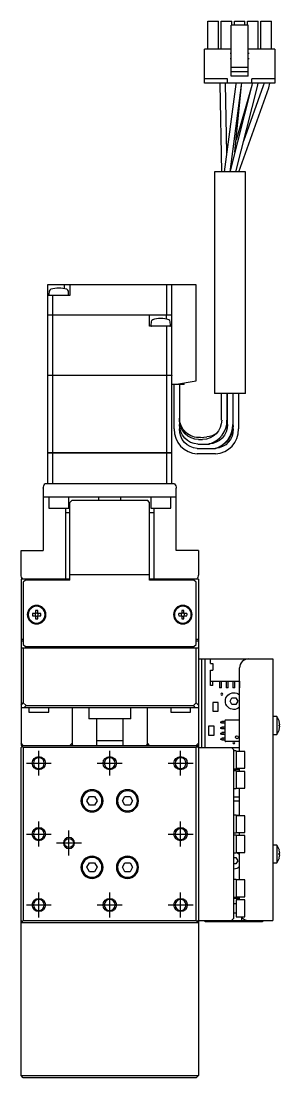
# Model space of a CAD drawing. Extents: x 0 to 695, y -8 to 604.
# Drawn here: x 272.1 to 330.5, y 10 to 248.4 of the extents above; entities that cross this region are included whole.
import ezdxf

# ---------------------------------------------------------------- set-up
doc = ezdxf.new("R2010")
doc.units = 0
doc.header["$LTSCALE"] = 0.5
doc.linetypes.add('CENTER', pattern=[50.8, 31.75, -6.35, 6.35, -6.35])
for name, color, linetype in [('MSM_CENTER', 1, 'CENTER'), ('MSM_CONTINUOUS', 7, 'CONTINUOUS'), ('MSM_NARROW', 5, 'CONTINUOUS')]:
    doc.layers.add(name, color=color, linetype=linetype)

msp = doc.modelspace()

# ---------------------------------------------------------------- linework, layer by layer
at = {"layer": 'MSM_CENTER'}
for p, q in [((276.07, 78.2), (276.07, 83.8)), ((292.07, 78.2), (292.07, 83.8)), ((308.07, 78.2), (308.07, 83.8)), ((273.27, 81), (278.87, 81)), ((289.27, 81), (294.87, 81)), ((305.27, 81), (310.87, 81)), ((276.07, 62.2), (276.07, 67.8)), ((308.07, 62.2), (308.07, 67.8)), ((273.27, 65), (278.87, 65)), ((282.87, 60.2), (282.87, 65.8)), ((305.27, 65), (310.87, 65)), ((280.07, 63), (285.67, 63)), ((276.07, 46.2), (276.07, 51.8)), ((292.07, 46.2), (292.07, 51.8)), ((308.07, 46.2), (308.07, 51.8)), ((273.27, 49), (278.87, 49)), ((289.27, 49), (294.87, 49)), ((305.27, 49), (310.87, 49))]:
    msp.add_line(p, q, dxfattribs=at)
at = {"layer": 'MSM_CONTINUOUS'}
for p, q in [((314.19, 242.05), (314.19, 248.4)), ((314.19, 248.4), (316.59, 248.4)), ((316.59, 242.05), (316.59, 248.4)), ((317.19, 242.05), (317.19, 248.4)), ((317.19, 248.4), (319.59, 248.4)), ((319.59, 247.51), (319.59, 248.4)), ((320.19, 247.51), (320.19, 248.4)), ((320.19, 248.4), (322.59, 248.4)), ((322.59, 247.51), (322.59, 248.4)), ((323.19, 248.4), (325.59, 248.4)), ((323.19, 247.51), (323.19, 248.4)), ((325.59, 242.05), (325.59, 248.4)), ((326.19, 242.05), (326.19, 248.4)), ((326.19, 248.4), (328.59, 248.4)), ((328.59, 242.05), (328.59, 248.4)), ((319.46, 235.95), (319.46, 247.51)), ((323.32, 247.51), (319.46, 247.51)), ((323.32, 235.95), (323.32, 247.51)), ((313.47, 234.4), (313.47, 242.05)), ((319.46, 242.05), (313.47, 242.05)), ((319.46, 241.1), (319.21, 241.1)), ((329.32, 242.05), (323.32, 242.05)), ((323.57, 241.1), (323.32, 241.1)), ((329.32, 242.05), (329.32, 234.4)), ((319.21, 239.95), (319.46, 239.95)), ((323.32, 239.95), (323.57, 239.95)), ((323.32, 237.97), (319.46, 237.97)), ((323.32, 236.95), (319.46, 236.95)), ((318.66, 235.42), (313.47, 235.42)), ((329.32, 234.4), (313.47, 234.4)), ((316.87, 234.4), (316.88, 234.29)), ((316.87, 234.4), (316.88, 234.22)), ((316.88, 234.29), (317.27, 214.4)), ((320.54, 234.16), (317.92, 214.4)), ((318.18, 234.25), (318.17, 234.4)), ((318.49, 218.7), (318.18, 234.25)), ((318.66, 234.4), (318.66, 235.42)), ((319.23, 214.4), (321.82, 233.99)), ((324.14, 233.96), (319.26, 214.62)), ((323.32, 235.95), (319.46, 235.95)), ((320.32, 218.82), (321.84, 233.99)), ((320.56, 234.4), (320.54, 234.16)), ((320.54, 214.4), (325.4, 233.64)), ((324.11, 233.91), (320.6, 221.58)), ((321.82, 233.99), (321.86, 234.4)), ((321.84, 233.99), (321.87, 234.4)), ((326.72, 233.8), (322.29, 221.33)), ((324.22, 234.4), (324.11, 233.91)), ((329.32, 235.42), (324.12, 235.42)), ((324.12, 234.4), (324.12, 235.42)), ((324.23, 234.4), (324.14, 233.96)), ((325.4, 233.64), (325.54, 234.4)), ((326.89, 234.4), (326.72, 233.8)), ((326.72, 233.8), (326.72, 233.8)), ((327.94, 233.36), (328.21, 234.4)), ((327.95, 233.37), (328.21, 234.4)), ((321.21, 214.4), (327.95, 233.37)), ((322.72, 214.4), (315.72, 214.4)), ((315.72, 214.4), (315.72, 164.4)), ((322.72, 164.4), (322.72, 214.4)), ((278.07, 182.11), (278.07, 189)), ((278.07, 189), (306.07, 189)), ((281.82, 189), (281.82, 188.06)), ((283.07, 189), (283.07, 186.5)), ((304.92, 182.11), (304.92, 189)), ((306.07, 151), (306.07, 189)), ((311.57, 188.9), (306.07, 188.9)), ((311.57, 167.26), (311.57, 188.9)), ((283.07, 186.5), (278.07, 186.5)), ((278.41, 187.48), (278.34, 186.71)), ((279.23, 182.11), (279.23, 186.5)), ((282.8, 186.71), (282.74, 187.48)), ((278.07, 182.11), (306.07, 182.11)), ((278.07, 168.5), (278.07, 182.1)), ((306.07, 182.1), (278.07, 182.1)), ((278.08, 182.1), (278.08, 182.11)), ((279.23, 182.1), (279.23, 182.11)), ((279.23, 168.5), (279.23, 182.1)), ((301.07, 179.6), (301.07, 182.1)), ((304.82, 182.1), (304.82, 181.17)), ((304.92, 182.1), (304.92, 182.11)), ((306.06, 182.1), (306.06, 182.11)), ((306.07, 179.6), (301.07, 179.6)), ((301.41, 180.59), (301.34, 179.82)), ((304.92, 168.5), (304.92, 179.6)), ((305.8, 179.82), (305.74, 180.59)), ((278.07, 168.5), (306.07, 168.5)), ((278.07, 151), (278.07, 168.49)), ((306.07, 168.49), (278.07, 168.49)), ((278.08, 168.5), (278.08, 168.49)), ((279.23, 168.5), (279.23, 168.49)), ((279.23, 151), (279.23, 168.49)), ((304.92, 168.5), (304.92, 168.49)), ((304.92, 151), (304.92, 168.49)), ((306.06, 168.5), (306.06, 168.49)), ((306.67, 166.4), (311.57, 167.26)), ((308.87, 166.4), (306.07, 166.4)), ((306.62, 156.4), (306.62, 166.4)), ((307.82, 166.4), (307.82, 156.4)), ((308.87, 166.4), (308.87, 166.79)), ((322.72, 164.4), (315.72, 164.4)), ((317.32, 158.4), (317.32, 164.4)), ((318.52, 164.4), (318.52, 157.4)), ((318.62, 157.4), (318.62, 164.4)), ((319.82, 164.4), (319.82, 157.4)), ((319.92, 156.4), (319.92, 164.4)), ((321.12, 164.4), (321.12, 156.4)), ((307.82, 158.88), (307.83, 158.64)), ((318.47, 156.69), (318.62, 157.9)), ((318.52, 157.4), (318.47, 156.69)), ((318.47, 156.69), (318.46, 156.66)), ((318.46, 156.66), (318.47, 156.69)), ((311.98, 153), (314.46, 153)), ((312.13, 154), (313.01, 154)), ((312.59, 154.48), (313.97, 154.6)), ((278.07, 151), (306.07, 151)), ((278.07, 144), (278.07, 150.99)), ((306.07, 150.99), (278.07, 150.99)), ((278.08, 151), (278.08, 150.99)), ((279.23, 151), (279.23, 150.99)), ((279.23, 144), (279.23, 150.99)), ((304.92, 151), (304.92, 150.99)), ((304.92, 144), (304.92, 150.99)), ((306.06, 151), (306.06, 150.99)), ((306.07, 144), (306.07, 150.99)), ((311.83, 152), (315.92, 152)), ((315.92, 150.8), (311.83, 150.8)), ((315.92, 152.01), (315.88, 152)), ((306.69, 144), (277.46, 144)), ((277.07, 143), (277.07, 129)), ((307.07, 141), (277.07, 141)), ((278.32, 141), (278.32, 138.5)), ((282.82, 138.5), (282.82, 141)), ((289.57, 141), (289.57, 140.3)), ((294.57, 140.3), (294.57, 141)), ((301.32, 141), (301.32, 138.5)), ((305.82, 138.5), (305.82, 141)), ((307.07, 129), (307.07, 143)), ((278.32, 138.5), (282.82, 138.5)), ((282.07, 138.5), (282.07, 122.3)), ((283.57, 140.3), (283.07, 139.8)), ((283.07, 122.3), (283.07, 139.8)), ((283.57, 140.3), (300.57, 140.3)), ((301.07, 139.8), (300.57, 140.3)), ((301.07, 122.3), (301.07, 139.8)), ((301.32, 138.5), (305.82, 138.5)), ((302.07, 122.3), (302.07, 138.5)), ((283.07, 137.5), (282.07, 137.5)), ((302.07, 137.5), (301.07, 137.5)), ((272.07, 129), (277.07, 129)), ((272.07, 123.5), (272.07, 129)), ((312.07, 129), (307.07, 129)), ((312.07, 129), (312.07, 123.5)), ((283.07, 122.5), (272.07, 122.5)), ((272.07, 122.5), (272.07, 85)), ((273.07, 122.3), (272.57, 121.8)), ((272.57, 121.8), (272.57, 107.8)), ((283.07, 122.3), (273.07, 122.3)), ((301.07, 123.5), (283.07, 123.5)), ((312.07, 122.5), (301.07, 122.5)), ((311.07, 122.3), (301.07, 122.3)), ((311.57, 121.8), (311.07, 122.3)), ((311.57, 107.8), (311.57, 121.8)), ((312.07, 122.5), (312.07, 10.5)), ((275.33, 114.74), (274.65, 114.74)), ((275.33, 115.42), (275.33, 114.74)), ((275.81, 114.74), (275.81, 115.42)), ((276.49, 114.74), (275.81, 114.74)), ((308.33, 114.74), (307.65, 114.74)), ((308.33, 115.42), (308.33, 114.74)), ((308.81, 114.74), (308.81, 115.42)), ((309.49, 114.74), (308.81, 114.74)), ((274.65, 114.26), (275.33, 114.26)), ((275.33, 114.26), (275.33, 113.58)), ((275.81, 113.58), (275.81, 114.26)), ((275.81, 114.26), (276.49, 114.26)), ((307.65, 114.26), (308.33, 114.26)), ((308.33, 114.26), (308.33, 113.58)), ((308.81, 113.58), (308.81, 114.26)), ((308.81, 114.26), (309.49, 114.26)), ((272.07, 109), (272.57, 109)), ((272.57, 108.5), (272.07, 108.5)), ((272.57, 107.8), (273.07, 107.3)), ((273.07, 107.3), (311.07, 107.3)), ((282.07, 107.3), (282.07, 107)), ((283.82, 107), (283.82, 107.3)), ((287.07, 107.3), (287.07, 107.2)), ((297.07, 107.2), (297.07, 107.3)), ((300.32, 107.3), (300.32, 107)), ((302.07, 107), (302.07, 107.3)), ((311.07, 107.3), (311.57, 107.8)), ((311.57, 109), (312.07, 109)), ((312.07, 108.5), (311.57, 108.5)), ((272.07, 107), (312.07, 107)), ((272.57, 107), (272.57, 94.61)), ((287.07, 107.2), (297.07, 107.2)), ((287.07, 107.2), (287.27, 107)), ((296.87, 107), (297.07, 107.2)), ((311.57, 94.61), (311.57, 107)), ((312.07, 104.5), (328.87, 104.5)), ((312.87, 84.5), (312.87, 104.5)), ((313.57, 84.5), (313.57, 104.5)), ((314.82, 103.5), (314.82, 104.5)), ((314.82, 103.5), (315.32, 103.5)), ((315.32, 103.5), (315.32, 102)), ((328.87, 104.5), (328.87, 45.5)), ((314.82, 102), (315.32, 102)), ((314.82, 98.5), (314.82, 102)), ((321.37, 83.65), (321.37, 102.5)), ((314.82, 99.5), (321.37, 99.5)), ((315.32, 98.5), (314.82, 98.5)), ((315.32, 98.5), (315.32, 99.5)), ((316.82, 99.5), (316.82, 98)), ((317.32, 98), (316.82, 98)), ((317.32, 98), (317.32, 99.5)), ((318.32, 99.5), (318.32, 98)), ((318.82, 98), (318.32, 98)), ((318.82, 98), (318.82, 99.5)), ((319.82, 99.5), (319.82, 98)), ((320.32, 98), (319.82, 98)), ((320.32, 98), (320.32, 99.5)), ((321.32, 99.5), (321.32, 98)), ((321.37, 98), (321.32, 98)), ((319.21, 95), (319.64, 95.75)), ((319.64, 95.75), (320.51, 95.75)), ((320.51, 95.75), (320.94, 95)), ((272.07, 94.11), (272.57, 94.61)), ((312.07, 93.5), (272.07, 93.5)), ((272.57, 94.61), (273.19, 94)), ((273.19, 94), (272.69, 93.5)), ((273.19, 94), (310.96, 94)), ((273.82, 93.5), (273.82, 92.5)), ((278.32, 92.5), (278.32, 93.5)), ((283.59, 93.5), (283.59, 85.5)), ((287.32, 93.5), (287.32, 91)), ((296.82, 91), (296.82, 93.5)), ((300.56, 85.5), (300.56, 93.5)), ((305.82, 93.5), (305.82, 92.5)), ((310.32, 92.5), (310.32, 93.5)), ((310.96, 94), (311.57, 94.61)), ((311.46, 93.5), (310.96, 94)), ((311.57, 94.61), (312.07, 94.11)), ((316.57, 94.7), (315.32, 94.7)), ((315.32, 94.7), (315.32, 92.7)), ((316.57, 92.7), (316.57, 94.7)), ((319.64, 94.25), (319.21, 95)), ((320.51, 94.25), (319.64, 94.25)), ((320.94, 95), (320.51, 94.25)), ((273.82, 92.5), (278.32, 92.5)), ((296.82, 91), (287.32, 91)), ((289.07, 91), (289.07, 85)), ((295.07, 85), (295.07, 91)), ((305.82, 92.5), (310.32, 92.5)), ((315.32, 92.7), (316.57, 92.7)), ((318.12, 85.95), (318.12, 90.65)), ((318.22, 90.75), (321.37, 90.75)), ((329.77, 91.5), (328.87, 91.5)), ((329.77, 91.5), (329.77, 87.5)), ((315.62, 89.31), (314.37, 89.31)), ((314.37, 89.31), (314.37, 87.31)), ((315.62, 87.31), (315.62, 89.31)), ((317.07, 90.31), (317.07, 90.11)), ((317.07, 90.31), (317.32, 90.31)), ((317.32, 90.11), (317.07, 90.11)), ((317.07, 89.04), (317.07, 88.84)), ((317.07, 89.04), (317.32, 89.04)), ((317.32, 88.84), (317.07, 88.84)), ((317.32, 90.31), (317.39, 90.42)), ((317.39, 89.99), (317.32, 90.11)), ((317.32, 89.04), (317.39, 89.15)), ((317.39, 88.72), (317.32, 88.84)), ((318.12, 90.42), (317.39, 90.42)), ((318.12, 89.99), (317.39, 89.99)), ((318.12, 89.15), (317.39, 89.15)), ((318.12, 88.72), (317.39, 88.72)), ((317.68, 89.99), (317.68, 90.42)), ((317.68, 88.72), (317.68, 89.15)), ((330.34, 90.39), (330.35, 90.39)), ((330.34, 89.68), (330.46, 89.68)), ((330.34, 89.32), (330.34, 89.68)), ((330.46, 89.32), (330.34, 89.32)), ((330.35, 88.61), (330.34, 88.61)), ((295.07, 86), (289.07, 86)), ((314.37, 87.31), (315.62, 87.31)), ((317.07, 87.77), (317.07, 87.57)), ((317.07, 87.77), (317.32, 87.77)), ((317.32, 87.57), (317.07, 87.57)), ((317.07, 86.5), (317.32, 86.5)), ((317.07, 86.5), (317.07, 86.3)), ((317.32, 86.3), (317.07, 86.3)), ((317.32, 87.77), (317.39, 87.88)), ((317.39, 87.45), (317.32, 87.57)), ((317.32, 86.5), (317.39, 86.61)), ((317.39, 86.18), (317.32, 86.3)), ((318.12, 87.88), (317.39, 87.88)), ((318.12, 87.45), (317.39, 87.45)), ((318.12, 86.61), (317.39, 86.61)), ((318.12, 86.18), (317.39, 86.18)), ((317.68, 87.45), (317.68, 87.88)), ((317.68, 86.18), (317.68, 86.61)), ((321.37, 85.85), (318.22, 85.85)), ((328.87, 87.5), (329.77, 87.5)), ((272.57, 85), (272.07, 85.5)), ((272.07, 85), (312.07, 85)), ((272.07, 84.5), (272.32, 84.75)), ((272.07, 10.5), (272.07, 84.5)), ((272.32, 84.75), (272.57, 85)), ((272.57, 84.5), (272.32, 84.75)), ((272.57, 84.5), (272.57, 45.5)), ((311.57, 84.5), (272.57, 84.5)), ((283.59, 85.5), (283.09, 85)), ((283.77, 85), (283.59, 85.5)), ((300.56, 85.5), (300.38, 85)), ((301.06, 85), (300.56, 85.5)), ((312.07, 85.5), (311.57, 85)), ((311.57, 85), (312.07, 84.5)), ((311.82, 84.75), (311.57, 84.5)), ((311.57, 45.5), (311.57, 84.5)), ((312.07, 84.5), (321.37, 84.5)), ((320.07, 84), (319.57, 84.5)), ((320.07, 46), (320.07, 84)), ((320.57, 83.75), (320.07, 83.75)), ((320.57, 83.75), (320.57, 79.75)), ((322.57, 83.65), (320.57, 83.65)), ((322.57, 79.85), (322.57, 83.65)), ((320.07, 79.75), (320.57, 79.75)), ((321.37, 79.5), (320.07, 79.5)), ((320.57, 79.25), (320.07, 79.25)), ((320.57, 79.85), (322.57, 79.85)), ((320.57, 79.25), (320.57, 75.25)), ((322.57, 79.15), (320.57, 79.15)), ((321.37, 79.15), (321.37, 79.85)), ((322.57, 75.35), (322.57, 79.15)), ((320.07, 75.25), (320.57, 75.25)), ((320.57, 75.35), (322.57, 75.35)), ((321.37, 69.15), (321.37, 75.35)), ((286.92, 72.5), (287.5, 73.5)), ((287.5, 71.5), (286.92, 72.5)), ((287.5, 73.5), (288.65, 73.5)), ((288.65, 73.5), (289.23, 72.5)), ((289.23, 72.5), (288.65, 71.5)), ((294.92, 72.5), (295.5, 73.5)), ((295.5, 71.5), (294.92, 72.5)), ((295.5, 73.5), (296.65, 73.5)), ((296.65, 73.5), (297.23, 72.5)), ((297.23, 72.5), (296.65, 71.5)), ((320.07, 73.37), (321.37, 73.37)), ((321.37, 72.44), (320.07, 72.44)), ((288.65, 71.5), (287.5, 71.5)), ((296.65, 71.5), (295.5, 71.5)), ((320.57, 69.25), (320.07, 69.25)), ((320.57, 69.25), (320.57, 65.25)), ((320.57, 69.24), (321.37, 69.24)), ((322.57, 69.15), (320.57, 69.15)), ((322.57, 65.35), (322.57, 69.15)), ((320.07, 65.25), (320.57, 65.25)), ((320.57, 64.75), (320.07, 64.75)), ((320.57, 65.35), (322.57, 65.35)), ((320.57, 64.75), (320.57, 60.75)), ((322.57, 64.65), (320.57, 64.65)), ((321.37, 64.65), (321.37, 65.35)), ((322.57, 60.85), (322.57, 64.65)), ((329.77, 62.5), (328.87, 62.5)), ((329.77, 62.5), (329.77, 58.5)), ((320.07, 60.75), (320.57, 60.75)), ((320.07, 59.75), (320.51, 59.75)), ((320.51, 59.75), (320.94, 59)), ((320.57, 60.85), (322.57, 60.85)), ((321.37, 54.65), (321.37, 60.85)), ((330.34, 61.39), (330.35, 61.39)), ((330.34, 60.68), (330.46, 60.68)), ((330.34, 60.32), (330.34, 60.68)), ((330.46, 60.32), (330.34, 60.32)), ((330.35, 59.61), (330.34, 59.61)), ((286.92, 57.5), (287.5, 58.5)), ((287.5, 56.5), (286.92, 57.5)), ((287.5, 58.5), (288.65, 58.5)), ((288.65, 58.5), (289.23, 57.5)), ((289.23, 57.5), (288.65, 56.5)), ((294.92, 57.5), (295.5, 58.5)), ((295.5, 56.5), (294.92, 57.5)), ((295.5, 58.5), (296.65, 58.5)), ((296.65, 58.5), (297.23, 57.5)), ((297.23, 57.5), (296.65, 56.5)), ((320.51, 58.25), (320.07, 58.25)), ((320.94, 59), (320.51, 58.25)), ((328.87, 58.5), (329.77, 58.5)), ((288.65, 56.5), (287.5, 56.5)), ((296.65, 56.5), (295.5, 56.5)), ((320.57, 54.75), (320.07, 54.75)), ((320.57, 54.75), (320.57, 50.75)), ((321.37, 54.66), (320.57, 54.66)), ((322.57, 54.65), (320.57, 54.65)), ((322.57, 50.85), (322.57, 54.65)), ((320.07, 50.75), (320.57, 50.75)), ((321.37, 50.5), (320.07, 50.5)), ((320.57, 50.85), (322.57, 50.85)), ((320.57, 50.15), (320.57, 46.35)), ((322.57, 50.15), (320.57, 50.15)), ((321.37, 50.15), (321.37, 50.85)), ((322.57, 46.35), (322.57, 50.15)), ((320.57, 49.25), (320.07, 49.25)), ((272.32, 45.25), (272.07, 45.5)), ((272.32, 45.25), (272.57, 45.5)), ((272.57, 45.5), (311.57, 45.5)), ((311.57, 45.5), (311.82, 45.25)), ((312.07, 45.5), (311.82, 45.25)), ((312.07, 45.5), (328.87, 45.5)), ((313.57, 45.2), (313.57, 45.5)), ((319.57, 45.5), (320.07, 46)), ((320.07, 47.25), (320.57, 47.25)), ((320.57, 46.35), (322.57, 46.35)), ((321.82, 46.24), (321.82, 45.5)), ((326.57, 45.5), (326.57, 45.2)), ((312.07, 45), (272.07, 45)), ((272.57, 45), (272.32, 45.25)), ((311.82, 45.25), (311.57, 45)), ((326.57, 45.2), (313.57, 45.2)), ((272.07, 10.5), (312.07, 10.5)), ((272.57, 10), (272.07, 10.5)), ((311.57, 10), (272.57, 10)), ((312.07, 10.5), (311.57, 10))]:
    msp.add_line(p, q, dxfattribs=at)
at = {"layer": 'MSM_CONTINUOUS', "extrusion": (0, 0, -1)}
for centre, radius in [((-275.57, 114.5), 2.1), ((-275.57, 114.5), 1.9), ((-308.57, 114.5), 2.1), ((-308.57, 114.5), 1.9), ((-317.37, 96.56), 0.2), ((-320.07, 85.61), 0.2), ((-276.07, 81), 1.23), ((-292.07, 81), 1.23), ((-308.07, 81), 1.23), ((-288.07, 72.5), 2.5), ((-288.07, 72.5), 2.25), ((-296.07, 72.5), 2.5), ((-296.07, 72.5), 2.25), ((-276.07, 65), 1.23), ((-308.07, 65), 1.23), ((-288.07, 57.5), 2.5), ((-288.07, 57.5), 2.25), ((-296.07, 57.5), 2.5), ((-296.07, 57.5), 2.25), ((-276.07, 49), 1.23), ((-292.07, 49), 1.23), ((-308.07, 49), 1.23)]:
    msp.add_circle(centre, radius, dxfattribs=at)
at = {"layer": 'MSM_CONTINUOUS'}
for centre, radius in [((320.77, 86.85), 0.35), ((282.87, 63), 1.01)]:
    msp.add_circle(centre, radius, dxfattribs=at)
for centre, radius, start, end in [((278.54, 186.69), 0.2, 175, 251.8051), ((278.91, 187.43), 0.5, 107.6292, 175), ((280.57, 182.19), 6, 72.3708, 107.6291), ((282.24, 187.43), 0.5, 5, 72.3708), ((282.61, 186.69), 0.2, 288.1949, 5), ((303.57, 175.3), 6, 72.3708, 107.6291), ((301.54, 179.8), 0.2, 175, 270), ((301.91, 180.54), 0.5, 107.6292, 175), ((305.24, 180.54), 0.5, 5, 72.3708), ((305.61, 179.8), 0.2, 270, 5), ((312.94, 158.37), 5.59, 285.9654, 0.2921), ((314.26, 157.32), 5.57, 287.3809, 0.7723), ((312.03, 156.21), 5.41, 177.9657, 267.8137), ((315.72, 156.2), 5.41, 272.1273, 2.0933), ((275.57, 114.5), 0.95, 165.3667, 194.6333), ((275.57, 114.5), 0.365, 138.8496, 221.1504), ((275.57, 114.5), 0.95, 75.3667, 104.6333), ((275.57, 114.5), 0.365, 48.8496, 131.1504), ((275.57, 114.5), 0.365, 318.8496, 41.1504), ((275.57, 114.5), 0.95, 345.3667, 14.6333), ((308.57, 114.5), 0.95, 165.3667, 194.6333), ((308.57, 114.5), 0.365, 138.8496, 221.1504), ((308.57, 114.5), 0.95, 75.3667, 104.6333), ((308.57, 114.5), 0.365, 48.8496, 131.1504), ((308.57, 114.5), 0.365, 318.8496, 41.1504), ((308.57, 114.5), 0.95, 345.3667, 14.6333), ((275.57, 114.5), 0.365, 228.8496, 311.1504), ((275.57, 114.5), 0.95, 255.3667, 284.6333), ((308.57, 114.5), 0.365, 228.8496, 311.1504), ((308.57, 114.5), 0.95, 255.3667, 284.6333), ((323.37, 102.5), 2, 90, 180), ((318.22, 90.65), 0.1, 90, 180), ((327.27, 89.5), 3.2, 16.1225, 38.6822), ((327.27, 89.5), 3.2, 321.3178, 343.8775), ((327.27, 89.5), 3.19, 3.2297, 16.1067), ((327.27, 89.5), 3.19, 343.8933, 356.7703), ((318.22, 85.95), 0.1, 180, 270), ((327.27, 60.5), 3.2, 16.1225, 38.6822), ((327.27, 60.5), 3.2, 321.3178, 343.8775), ((327.27, 60.5), 3.19, 3.2297, 16.1067), ((327.27, 60.5), 3.19, 343.8933, 356.7703), ((323.37, 47.5), 2, 215.0996, 270)]:
    msp.add_arc(centre, radius, start, end, dxfattribs=at)
at = {"layer": 'MSM_CONTINUOUS', "extrusion": (0, 0, -1)}
for centre, radius, start, end in [((-312.11, 157.28), 4.29, 271.642, 1.5567), ((-312.18, 158.36), 4.36, 270.5892, 0.5857), ((-312.21, 158.85), 4.39, 265.0821, 0.1308), ((-312.97, 158.36), 4.36, 179.4314, 269.3937), ((-314.34, 157.29), 4.29, 178.4892, 268.3121), ((-312.04, 156.21), 4.22, 272.8542, 2.5704), ((-313.59, 158.95), 4.37, 232.9581, 264.9542), ((-315.71, 156.22), 4.22, 177.5064, 267.069), ((-314.48, 157.29), 5.45, 181.1091, 246.0046), ((-278.57, 143), 1.5, 0, 41.8103), ((-305.57, 143), 1.5, 138.1897, 180), ((-273.57, 123.5), 1.5, 318.1897, 0), ((-310.57, 123.5), 1.5, 180, 221.8103), ((-320.07, 95), 1.9, 226.8264, 133.1735), ((-320.07, 59), 1.9, 105.2575, 133.1736), ((-320.07, 59), 1.9, 226.8264, 270)]:
    msp.add_arc(centre, radius, start, end, dxfattribs=at)
at = {"layer": 'MSM_NARROW'}
for centre in [(276.07, 81), (292.07, 81), (308.07, 81), (276.07, 65), (308.07, 65), (276.07, 49), (292.07, 49), (308.07, 49)]:
    msp.add_circle(centre, 1.5, dxfattribs=at)
at = {"layer": 'MSM_NARROW', "extrusion": (0, 0, -1)}
msp.add_circle((-282.87, 63), 1.25, dxfattribs=at)

doc.saveas('drawing.dxf')
